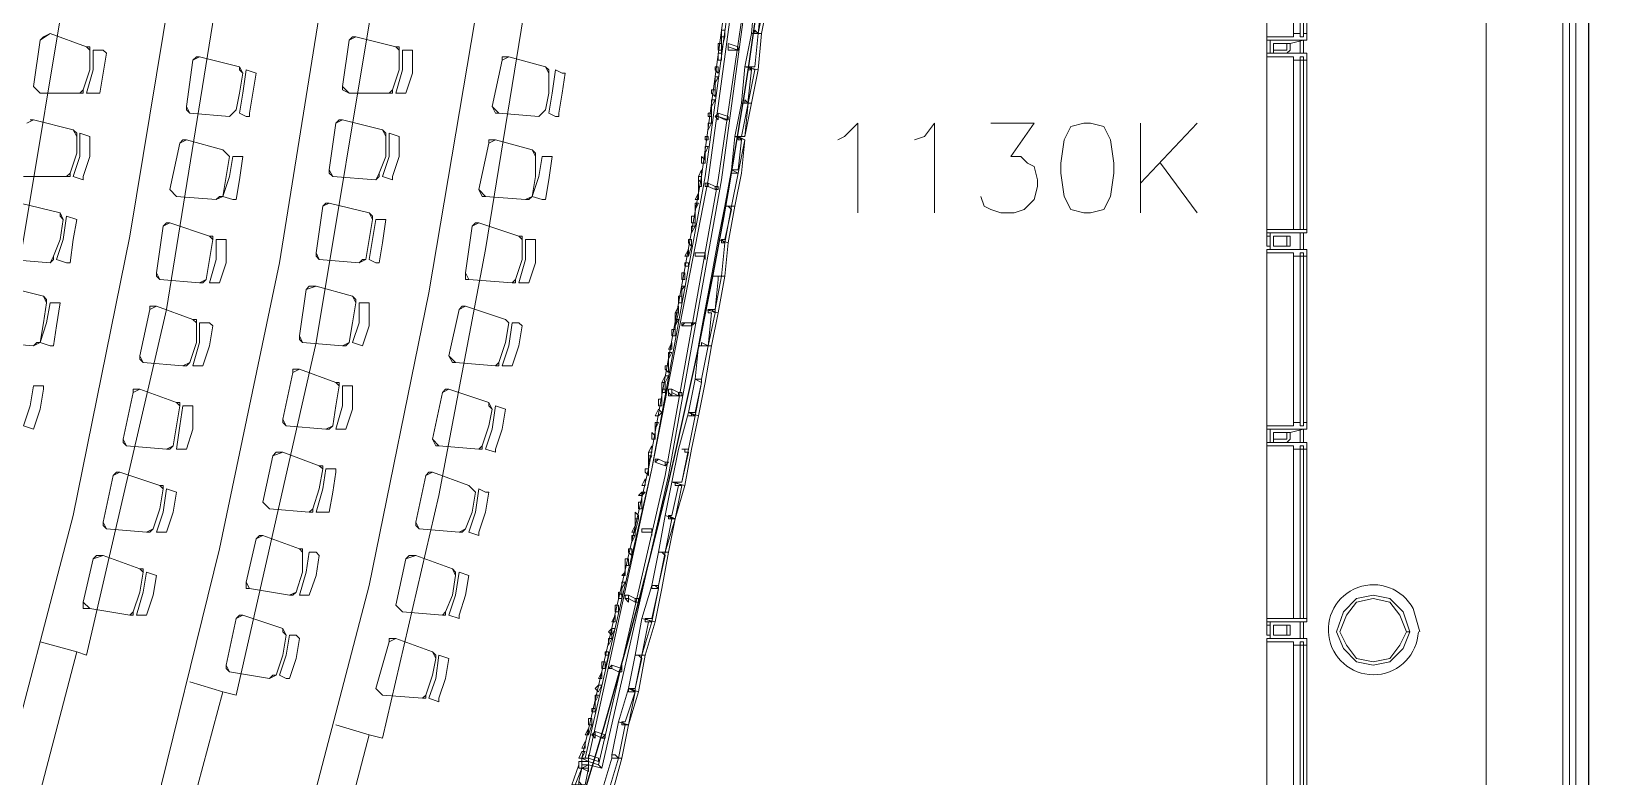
# Model space of a CAD drawing. Header units: metres. Extents: x 3 to 116, y 0 to 119.
# Drawn here: x 88.11 to 100.33, y 56.67 to 62.39 of the extents above; entities that cross this region are included whole.
import ezdxf

# ---------------------------------------------------------------- set-up
doc = ezdxf.new("R2010")
doc.units = ezdxf.units.M
doc.layers.add('Outside', color=7, linetype='Continuous')
doc.layers.add('PDF_Geometry', color=7, linetype='Continuous', transparency=0.8)

msp = doc.modelspace()

# ---------------------------------------------------------------- linework, layer by layer
msp.add_lwpolyline([(77.613, 69.902), (93.986, 69.928, -0.09903), (91.862, 55.013), (75.899, 59.976), (77.613, 69.902)], format="xyb")
at = {"layer": 'Outside'}
msp.add_lwpolyline([(100.096, 5.23), (100.096, 66.704), (97.823, 66.679), (97.823, 88.373), (89.611, 88.424), (89.611, 89.55), (74.594, 89.55), (74.594, 96.457), (76.18, 96.457), (76.18, 96.215), (77.024, 95.408), (78.61, 95.382), (79.48, 96.201), (79.48, 96.508), (81.552, 96.508), (81.552, 98.989), (90.404, 98.913, 0.249522), (91.658, 101.292), (94.011, 101.266), (94.037, 107.022), (92.092, 107.048), (92.092, 118.074), (69.324, 118.074), (69.324, 82.054)], format="xyb", dxfattribs=at)
at = {"layer": 'PDF_Geometry', "lineweight": 5}
for points in [[(89.713, 69.57), (89.636, 67.37), (89.483, 65.17), (89.227, 62.995), (88.869, 60.821), (88.434, 58.672), (87.871, 56.523)], [(90.89, 69.544), (90.813, 67.293), (90.66, 65.067), (90.378, 62.842), (90.02, 60.616), (89.56, 58.416), (89.023, 56.241)], [(88.895, 68.367), (88.741, 65.732), (88.434, 63.097), (87.999, 60.488), (87.411, 57.93), (87.334, 57.955), (87.027, 56.804)], [(89.969, 68.367), (90.046, 68.367), (89.892, 65.656), (89.585, 62.944), (89.15, 60.258), (88.536, 57.597), (88.46, 57.623), (88.178, 57.699)], [(91.223, 68.367), (91.069, 65.553), (90.762, 62.765), (90.302, 60.002), (89.688, 57.29)], [(93.934, 68.086), (93.806, 65.809), (93.576, 63.532), (93.269, 61.281), (92.86, 59.03), (92.348, 56.804)], [(94.062, 68.111), (93.934, 65.809), (93.73, 63.532), (93.397, 61.255), (92.988, 58.979), (92.476, 56.753)], [(99.946, 66.704), (99.997, 66.704), (99.997, 56.292), (99.997, 52.353), (100.33, 52.353), (100.33, 56.292), (99.997, 56.292)], [(99.307, 66.679), (99.307, 52.302)], [(97.644, 62.228), (97.644, 62.33), (97.618, 62.33), (97.618, 62.228), (97.644, 62.228), (97.618, 62.228), (97.618, 63.686), (97.823, 63.686), (97.823, 63.66), (97.874, 63.66), (97.874, 63.686), (97.9, 63.686), (97.9, 63.66), (97.925, 63.66), (97.925, 63.711), (97.618, 63.711), (97.618, 63.686), (97.618, 63.711)], [(97.925, 63.66), (97.925, 62.381), (97.9, 62.381), (97.9, 63.66), (97.874, 63.66), (97.874, 62.381), (97.823, 62.381), (97.823, 63.66)], [(93.627, 63.532), (93.32, 61.255), (92.885, 59.03), (92.399, 56.804), (92.348, 56.804), (92.323, 56.804), (92.348, 56.855), (92.374, 56.855), (92.348, 56.804), (92.399, 56.804), (92.399, 56.778), (92.399, 56.804), (92.348, 56.804), (92.399, 56.778), (92.323, 56.778), (92.323, 56.727), (92.399, 56.727), (92.399, 56.753), (92.348, 56.753), (92.348, 56.778), (92.348, 56.727), (92.399, 56.702), (92.399, 56.727), (92.348, 56.727), (92.399, 56.753), (92.399, 56.778), (92.399, 56.753), (92.348, 56.753), (92.348, 56.804), (92.399, 56.778)], [(92.374, 56.804), (92.885, 59.03), (93.295, 61.281), (93.602, 63.532)], [(93.73, 63.532), (93.423, 61.255), (93.013, 58.979), (92.502, 56.727)], [(91.606, 63.046), (91.555, 62.662), (91.171, 60.386), (90.711, 58.134), (90.123, 55.883)], [(91.964, 62.969), (91.913, 62.611), (91.606, 60.718), (91.248, 58.825), (90.813, 56.958), (90.711, 56.983), (90.404, 55.806)], [(93.781, 62.637), (93.73, 62.381), (93.653, 62.381), (93.679, 62.662), (93.755, 62.662), (93.781, 62.918), (93.73, 62.918), (93.781, 62.918), (93.73, 62.662), (93.704, 62.662), (93.755, 62.662), (93.704, 62.662), (93.755, 62.637), (93.704, 62.381), (93.679, 62.381), (93.679, 62.407), (93.704, 62.381), (93.73, 62.637), (93.704, 62.637), (93.704, 62.662), (93.755, 62.637), (93.73, 62.637), (93.73, 62.662)], [(88.511, 61.921), (88.485, 61.921), (88.511, 61.921), (88.511, 61.946), (88.485, 61.921), (88.178, 61.921), (88.127, 61.972), (88.178, 61.921), (88.127, 61.972), (88.178, 62.33), (88.204, 62.355), (88.255, 62.381), (88.204, 62.355), (88.178, 62.33), (88.255, 62.381), (88.536, 62.279), (88.562, 62.279), (88.562, 62.253), (88.562, 62.279), (88.536, 62.279), (88.562, 62.253), (88.562, 62.1), (88.511, 61.946)], [(90.89, 61.921), (90.864, 61.921), (90.89, 61.921), (90.89, 61.946), (90.864, 61.921), (90.557, 61.921), (90.506, 61.946), (90.506, 61.972), (90.506, 61.946), (90.557, 61.921), (90.506, 61.972), (90.557, 62.33), (90.583, 62.355), (90.609, 62.355), (90.583, 62.355), (90.557, 62.33), (90.609, 62.355), (90.916, 62.279), (90.941, 62.279), (90.941, 62.253), (90.941, 62.279), (90.916, 62.279), (90.941, 62.253), (90.941, 62.1), (90.89, 61.946)], [(93.397, 62.228), (93.423, 62.228), (93.397, 62.228), (93.397, 62.176), (93.423, 62.176), (93.423, 62.355), (93.448, 62.355), (93.423, 62.355), (93.423, 62.407), (93.448, 62.407), (93.448, 62.355), (93.423, 62.253), (93.397, 62.253), (93.397, 62.304), (93.423, 62.304), (93.423, 62.253)], [(93.474, 62.304), (93.474, 62.253), (93.474, 62.304), (93.474, 62.253), (93.551, 62.253), (93.474, 62.279), (93.474, 62.253), (93.474, 62.304), (93.551, 62.279), (93.551, 62.253), (93.551, 62.279), (93.551, 62.253), (93.551, 62.279)], [(93.704, 62.1), (93.73, 62.381), (93.653, 62.381), (93.602, 62.125), (93.627, 62.125), (93.679, 62.1), (93.627, 61.844), (93.602, 61.844), (93.602, 61.869), (93.627, 61.844), (93.627, 61.869), (93.653, 62.1), (93.627, 62.1), (93.627, 62.125), (93.679, 62.1)], [(97.644, 60.718), (97.644, 60.846), (97.644, 60.821), (97.618, 60.821), (97.618, 60.744), (97.644, 60.744), (97.618, 60.744), (97.618, 62.355), (97.618, 62.33), (97.925, 62.33), (97.925, 62.381), (97.9, 62.381), (97.9, 62.355), (97.874, 62.355), (97.874, 62.381), (97.823, 62.381), (97.823, 62.355), (97.618, 62.355), (97.618, 62.202), (97.618, 62.228), (97.925, 62.228), (97.925, 62.176), (97.9, 62.176), (97.9, 62.202), (97.874, 62.202), (97.874, 62.176), (97.823, 62.176), (97.823, 62.202), (97.618, 62.202)], [(97.9, 62.33), (97.9, 62.228), (97.874, 62.228), (97.874, 62.33), (97.9, 62.33), (97.797, 62.304), (97.797, 62.253), (97.772, 62.228), (97.797, 62.253), (97.772, 62.228), (97.669, 62.228), (97.669, 62.253), (97.669, 62.228), (97.669, 62.304), (97.797, 62.304), (97.772, 62.304), (97.772, 62.253), (97.669, 62.253), (97.669, 62.304), (97.772, 62.304)], [(88.588, 62.253), (88.664, 62.253), (88.588, 62.253), (88.588, 62.1), (88.536, 61.921), (88.639, 61.921), (88.664, 62.074), (88.69, 62.228), (88.664, 62.253)], [(89.636, 61.741), (89.688, 61.793), (89.636, 61.741), (89.33, 61.767), (89.304, 61.793), (89.304, 61.818), (89.304, 61.793), (89.33, 61.767), (89.304, 61.818), (89.355, 62.176), (89.381, 62.202), (89.406, 62.202), (89.381, 62.202), (89.355, 62.176), (89.406, 62.202), (89.713, 62.125), (89.713, 62.1), (89.739, 62.074), (89.713, 62.1), (89.713, 62.125), (89.739, 62.074), (89.713, 61.921), (89.688, 61.793)], [(90.967, 62.253), (91.044, 62.253), (90.967, 62.253), (90.967, 62.1), (90.916, 61.921), (90.992, 61.921), (91.044, 62.074), (91.044, 62.253)], [(92.016, 61.741), (92.067, 61.793), (92.016, 61.741), (91.709, 61.767), (91.683, 61.767), (91.658, 61.818), (91.683, 61.767), (91.709, 61.767), (91.658, 61.818), (91.734, 62.176), (91.734, 62.202), (91.785, 62.202), (91.734, 62.202), (91.734, 62.176), (91.785, 62.202), (92.067, 62.125), (92.092, 62.1), (92.092, 62.074), (92.092, 62.1), (92.067, 62.125), (92.092, 62.074), (92.092, 61.921), (92.067, 61.793)], [(89.764, 62.1), (89.841, 62.074), (89.764, 62.1), (89.739, 61.921), (89.713, 61.767), (89.764, 61.741), (89.79, 61.741), (89.79, 61.767), (89.816, 61.921), (89.841, 62.074)], [(92.144, 62.1), (92.195, 62.074), (92.144, 62.1), (92.118, 61.921), (92.092, 61.767), (92.144, 61.741), (92.169, 61.741), (92.169, 61.767), (92.195, 61.921), (92.22, 62.074), (92.195, 62.074)], [(93.653, 61.844), (93.704, 62.1), (93.602, 62.125), (93.576, 61.844)], [(93.679, 62.125), (93.653, 62.125)], [(97.925, 62.176), (97.925, 60.872), (97.9, 60.872), (97.9, 62.176), (97.874, 62.176), (97.874, 60.872), (97.823, 60.872), (97.823, 62.176)], [(93.372, 61.946), (93.346, 61.946), (93.346, 61.921), (93.372, 61.895), (93.372, 62.048), (93.397, 62.048), (93.372, 62.048), (93.372, 61.997), (93.397, 62.048)], [(93.346, 61.69), (93.32, 61.69), (93.32, 61.639), (93.346, 61.69), (93.346, 61.869), (93.372, 61.869), (93.346, 61.818), (93.346, 61.741), (93.32, 61.741), (93.32, 61.767), (93.346, 61.767), (93.346, 61.741)], [(88.076, 61.69), (88.127, 61.716), (88.434, 61.639), (88.46, 61.614), (88.46, 61.588), (88.46, 61.614), (88.434, 61.639), (88.46, 61.588), (88.46, 61.46), (88.409, 61.307)], [(88.102, 61.716), (88.127, 61.716), (88.102, 61.716)], [(90.762, 61.255), (90.788, 61.281), (90.788, 61.307), (90.762, 61.255), (90.43, 61.281), (90.404, 61.307), (90.404, 61.332), (90.404, 61.307), (90.43, 61.281), (90.404, 61.332), (90.455, 61.69), (90.481, 61.716), (90.506, 61.716), (90.481, 61.716), (90.455, 61.69), (90.506, 61.716), (90.813, 61.639), (90.839, 61.614), (90.839, 61.588), (90.839, 61.614), (90.813, 61.639), (90.839, 61.588), (90.839, 61.434), (90.788, 61.307)], [(93.397, 61.767), (93.397, 61.716), (93.372, 61.741), (93.397, 61.741), (93.397, 61.767), (93.372, 61.741), (93.397, 61.741), (93.448, 61.716), (93.474, 61.716), (93.397, 61.741), (93.397, 61.716), (93.397, 61.767), (93.474, 61.741), (93.474, 61.716), (93.448, 61.716), (93.474, 61.716), (93.448, 61.716), (93.474, 61.716), (93.474, 61.741), (93.474, 61.716), (93.474, 61.741)], [(94.318, 61.562), (94.369, 61.588), (94.472, 61.69), (94.472, 61)], [(94.906, 61.562), (94.983, 61.588), (95.06, 61.69), (95.06, 61)], [(95.495, 61.69), (95.827, 61.69), (95.648, 61.434), (95.725, 61.434), (95.776, 61.383), (95.827, 61.358), (95.853, 61.255), (95.853, 61.204), (95.827, 61.102), (95.751, 61.025), (95.674, 61), (95.572, 61), (95.495, 61.025), (95.444, 61.051), (95.418, 61.127)], [(96.109, 61.665), (96.211, 61.69), (96.109, 61.665), (96.058, 61.562), (96.032, 61.383), (96.032, 61.307), (96.058, 61.127), (96.109, 61.025), (96.211, 61), (96.262, 61), (96.365, 61.025), (96.416, 61.127), (96.441, 61.307), (96.441, 61.383), (96.416, 61.562), (96.365, 61.665), (96.262, 61.69), (96.211, 61.69)], [(96.646, 61.69), (96.646, 61)], [(96.646, 61.23), (97.081, 61.69)], [(88.485, 61.614), (88.562, 61.588), (88.485, 61.614), (88.485, 61.434), (88.434, 61.281), (88.511, 61.255), (88.511, 61.281), (88.562, 61.434), (88.562, 61.588)], [(90.864, 61.614), (90.941, 61.588), (90.864, 61.614), (90.864, 61.434), (90.813, 61.281), (90.89, 61.255), (90.89, 61.281), (90.941, 61.434), (90.941, 61.588)], [(93.295, 61.562), (93.32, 61.562), (93.295, 61.562), (93.295, 61.588), (93.32, 61.588), (93.32, 61.562)], [(93.551, 61.588), (93.602, 61.562), (93.551, 61.307), (93.499, 61.332), (93.551, 61.332), (93.576, 61.562), (93.551, 61.562), (93.551, 61.588), (93.576, 61.562)], [(93.576, 61.588), (93.576, 61.588)], [(93.576, 61.588), (93.576, 61.588)], [(89.56, 61.127), (89.534, 61.102), (89.56, 61.127), (89.585, 61.127), (89.534, 61.102), (89.227, 61.127), (89.176, 61.179), (89.227, 61.127), (89.176, 61.179), (89.253, 61.537), (89.278, 61.562), (89.304, 61.562), (89.278, 61.562), (89.253, 61.537), (89.304, 61.562), (89.585, 61.486), (89.636, 61.434), (89.585, 61.486), (89.636, 61.434), (89.585, 61.127)], [(91.913, 61.102), (91.939, 61.102), (91.964, 61.127), (91.913, 61.102), (91.606, 61.127), (91.581, 61.127), (91.555, 61.179), (91.581, 61.127), (91.606, 61.127), (91.555, 61.179), (91.632, 61.537), (91.632, 61.562), (91.683, 61.562), (91.632, 61.562), (91.632, 61.537), (91.683, 61.562), (91.964, 61.486), (91.99, 61.46), (91.99, 61.434), (91.99, 61.46), (91.964, 61.486), (91.99, 61.434), (91.99, 61.281), (91.964, 61.127)], [(93.295, 61.409), (93.269, 61.434), (93.269, 61.383), (93.295, 61.383), (93.295, 61.511), (93.32, 61.511), (93.295, 61.511), (93.295, 61.46), (93.32, 61.511)], [(89.662, 61.434), (89.713, 61.434), (89.662, 61.434), (89.636, 61.281), (89.585, 61.127), (89.662, 61.102), (89.688, 61.102), (89.713, 61.255), (89.739, 61.434), (89.713, 61.434)], [(92.041, 61.434), (92.092, 61.434), (92.041, 61.434), (92.016, 61.281), (91.964, 61.127), (92.041, 61.102), (92.067, 61.102), (92.092, 61.255), (92.118, 61.434), (92.092, 61.434)], [(93.244, 61.153), (93.218, 61.102), (93.244, 61.102), (93.244, 61.281), (93.269, 61.281), (93.244, 61.281), (93.269, 61.332), (93.269, 61.204), (93.244, 61.204), (93.244, 61.255), (93.269, 61.23), (93.269, 61.204)], [(96.8, 61.383), (97.081, 61)], [(88.409, 61.281), (88.383, 61.281), (88.409, 61.281), (88.409, 61.307), (88.383, 61.281), (88.05, 61.281)], [(93.32, 61.23), (93.295, 61.23), (93.32, 61.23), (93.32, 61.204), (93.295, 61.204), (93.32, 61.204), (93.295, 61.204), (93.295, 61.23), (93.295, 61.204), (93.32, 61.204), (93.372, 61.179), (93.32, 61.204), (93.32, 61.23), (93.372, 61.204), (93.397, 61.204), (93.372, 61.204), (93.372, 61.179), (93.397, 61.179), (93.372, 61.179), (93.372, 61.204), (93.397, 61.204), (93.397, 61.179), (93.397, 61.204)], [(93.474, 61.051), (93.499, 61.051), (93.551, 61.307), (93.499, 61.307), (93.551, 61.307), (93.499, 61.051), (93.474, 61.051), (93.499, 61.051)], [(88.281, 60.641), (88.255, 60.616), (88.281, 60.641), (88.281, 60.667), (88.255, 60.616), (87.948, 60.641), (87.897, 60.693), (87.948, 60.641), (87.897, 60.693), (87.974, 61.051), (87.999, 61.076), (88.025, 61.076), (87.999, 61.076), (87.974, 61.051), (88.025, 61.076), (88.332, 61), (88.332, 60.974), (88.357, 60.948), (88.332, 60.974), (88.332, 61), (88.357, 60.948), (88.332, 60.795), (88.281, 60.667)], [(88.383, 60.974), (88.46, 60.948), (88.383, 60.974), (88.357, 60.795), (88.306, 60.641), (88.383, 60.616), (88.409, 60.616), (88.434, 60.795), (88.46, 60.948)], [(90.66, 60.641), (90.634, 60.616), (90.66, 60.641), (90.685, 60.641), (90.634, 60.616), (90.327, 60.641), (90.302, 60.667), (90.302, 60.693), (90.302, 60.667), (90.327, 60.641), (90.302, 60.693), (90.353, 61.051), (90.378, 61.076), (90.404, 61.076), (90.378, 61.076), (90.353, 61.051), (90.404, 61.076), (90.711, 61), (90.737, 60.974), (90.737, 60.948), (90.737, 60.974), (90.711, 61), (90.737, 60.948), (90.685, 60.641)], [(93.218, 61.025), (93.218, 61.076), (93.244, 61.076), (93.218, 61.025), (93.218, 60.897), (93.192, 60.897), (93.192, 60.846), (93.218, 60.897), (93.218, 60.974), (93.192, 60.974), (93.192, 60.923), (93.218, 60.923), (93.218, 60.974)], [(93.525, 61.051), (93.474, 60.769), (93.397, 60.795), (93.448, 61.051)], [(93.499, 61.051), (93.499, 61.051)], [(89.406, 60.462), (89.432, 60.462), (89.457, 60.488), (89.406, 60.462), (89.099, 60.488), (89.074, 60.514), (89.074, 60.539), (89.074, 60.514), (89.099, 60.488), (89.074, 60.539), (89.125, 60.897), (89.15, 60.923), (89.176, 60.923), (89.15, 60.923), (89.125, 60.897), (89.176, 60.923), (89.483, 60.821), (89.509, 60.821), (89.509, 60.795), (89.509, 60.821), (89.483, 60.821), (89.509, 60.795), (89.483, 60.641), (89.457, 60.488)], [(90.762, 60.948), (90.839, 60.948), (90.762, 60.948), (90.737, 60.795), (90.711, 60.641), (90.762, 60.616), (90.788, 60.616), (90.813, 60.769), (90.839, 60.948)], [(91.811, 60.462), (91.837, 60.462), (91.837, 60.488), (91.811, 60.462), (91.478, 60.488), (91.453, 60.488), (91.453, 60.539), (91.453, 60.488), (91.478, 60.488), (91.453, 60.539), (91.504, 60.897), (91.53, 60.923), (91.555, 60.923), (91.53, 60.923), (91.504, 60.897), (91.555, 60.923), (91.862, 60.821), (91.888, 60.821), (91.888, 60.795), (91.888, 60.821), (91.862, 60.821), (91.888, 60.795), (91.888, 60.641), (91.837, 60.488)], [(97.618, 60.846), (97.618, 60.872), (97.618, 60.846), (97.925, 60.846), (97.925, 60.872), (97.618, 60.872)], [(89.534, 60.795), (89.611, 60.795), (89.534, 60.795), (89.534, 60.641), (89.483, 60.462), (89.56, 60.462), (89.611, 60.616), (89.611, 60.795)], [(91.913, 60.795), (91.99, 60.795), (91.913, 60.795), (91.913, 60.641), (91.862, 60.462), (91.939, 60.462), (91.99, 60.616), (91.99, 60.795)], [(93.192, 60.744), (93.167, 60.769), (93.167, 60.795), (93.192, 60.795), (93.192, 60.744), (93.167, 60.667), (93.141, 60.667), (93.167, 60.718), (93.167, 60.667)], [(93.474, 60.769), (93.448, 60.514), (93.346, 60.514), (93.397, 60.795)], [(97.644, 59.234), (97.644, 59.337), (97.618, 59.337), (97.618, 59.234), (97.644, 59.234), (97.618, 59.234), (97.618, 60.693), (97.823, 60.693), (97.823, 60.667), (97.874, 60.667), (97.874, 60.693), (97.9, 60.693), (97.9, 60.667), (97.925, 60.667), (97.925, 60.718), (97.618, 60.718), (97.618, 60.693), (97.618, 60.718)], [(97.797, 60.795), (97.797, 60.744), (97.772, 60.744), (97.797, 60.744), (97.669, 60.744), (97.669, 60.821), (97.669, 60.795), (97.669, 60.821), (97.797, 60.821), (97.797, 60.795), (97.797, 60.821), (97.772, 60.821), (97.772, 60.744), (97.669, 60.744), (97.669, 60.821), (97.772, 60.821), (97.772, 60.795)], [(93.218, 60.693), (93.218, 60.667), (93.218, 60.693), (93.218, 60.667), (93.295, 60.667), (93.218, 60.667), (93.218, 60.693), (93.295, 60.693), (93.295, 60.641), (93.295, 60.667), (93.295, 60.641), (93.295, 60.693), (93.295, 60.641), (93.295, 60.693)], [(97.925, 60.667), (97.925, 59.388), (97.9, 59.388), (97.9, 60.667), (97.874, 60.667), (97.874, 59.388), (97.823, 59.388), (97.823, 60.667)], [(93.116, 60.488), (93.141, 60.488), (93.116, 60.488), (93.116, 60.539), (93.141, 60.539), (93.141, 60.488)], [(93.397, 60.232), (93.448, 60.514), (93.346, 60.514), (93.295, 60.258)], [(88.153, 60.002), (88.127, 59.976), (88.153, 60.002), (88.178, 60.002), (88.127, 59.976), (87.82, 60.002), (87.769, 60.053), (87.82, 60.002), (87.769, 60.053), (87.846, 60.411), (87.871, 60.437), (87.897, 60.437), (87.871, 60.437), (87.846, 60.411), (87.897, 60.437), (88.204, 60.36), (88.229, 60.334), (88.229, 60.309), (88.229, 60.334), (88.204, 60.36), (88.229, 60.309), (88.204, 60.155), (88.178, 60.002)], [(90.506, 59.976), (90.532, 59.976), (90.557, 60.002), (90.506, 59.976), (90.199, 60.002), (90.174, 60.027), (90.174, 60.053), (90.174, 60.027), (90.199, 60.002), (90.174, 60.053), (90.225, 60.411), (90.25, 60.437), (90.302, 60.437), (90.25, 60.437), (90.225, 60.411), (90.302, 60.437), (90.583, 60.36), (90.609, 60.334), (90.609, 60.309), (90.609, 60.334), (90.583, 60.36), (90.609, 60.309), (90.583, 60.155), (90.557, 60.002)], [(93.116, 60.36), (93.09, 60.36), (93.09, 60.309), (93.116, 60.309), (93.116, 60.437), (93.141, 60.437), (93.116, 60.437), (93.116, 60.411), (93.141, 60.437)], [(88.255, 60.309), (88.332, 60.309), (88.255, 60.309), (88.229, 60.155), (88.178, 60.002), (88.255, 59.976), (88.281, 59.976), (88.306, 60.13), (88.332, 60.309)], [(89.304, 59.823), (89.278, 59.823), (89.304, 59.823), (89.33, 59.848), (89.278, 59.823), (88.971, 59.848), (88.946, 59.874), (88.946, 59.9), (88.946, 59.874), (88.971, 59.848), (88.946, 59.9), (89.023, 60.258), (89.023, 60.283), (89.074, 60.283), (89.023, 60.283), (89.023, 60.258), (89.074, 60.283), (89.355, 60.181), (89.381, 60.181), (89.381, 60.155), (89.381, 60.181), (89.355, 60.181), (89.381, 60.155), (89.381, 60.002), (89.33, 59.848)], [(90.634, 60.309), (90.711, 60.309), (90.634, 60.309), (90.634, 60.155), (90.583, 60.002), (90.66, 59.976), (90.711, 60.13), (90.711, 60.309)], [(91.683, 59.823), (91.709, 59.823), (91.709, 59.848), (91.683, 59.823), (91.376, 59.848), (91.351, 59.848), (91.325, 59.9), (91.351, 59.848), (91.376, 59.848), (91.325, 59.9), (91.402, 60.258), (91.427, 60.283), (91.453, 60.283), (91.427, 60.283), (91.402, 60.258), (91.453, 60.283), (91.76, 60.181), (91.785, 60.155), (91.76, 60.181), (91.785, 60.155), (91.76, 60.002), (91.709, 59.848)], [(93.039, 60.104), (93.065, 60.104), (93.039, 60.104), (93.039, 60.053), (93.065, 60.053), (93.065, 60.232), (93.09, 60.232), (93.065, 60.232), (93.09, 60.283), (93.09, 60.232), (93.065, 60.13), (93.065, 60.181), (93.09, 60.181), (93.065, 60.13)], [(93.346, 59.976), (93.397, 60.232), (93.295, 60.258), (93.244, 59.976)], [(93.372, 60.258), (93.372, 60.232), (93.346, 60.258), (93.32, 60.258), (93.372, 60.232)], [(89.406, 60.155), (89.483, 60.155), (89.406, 60.155), (89.406, 60.002), (89.355, 59.823), (89.432, 59.823), (89.483, 59.976), (89.509, 60.13), (89.483, 60.155)], [(91.811, 60.155), (91.862, 60.155), (91.811, 60.155), (91.785, 59.976), (91.734, 59.823), (91.811, 59.823), (91.862, 59.976), (91.888, 60.13), (91.862, 60.155)], [(93.141, 60.155), (93.116, 60.155), (93.141, 60.155), (93.116, 60.13), (93.141, 60.13), (93.116, 60.13), (93.116, 60.155), (93.116, 60.13), (93.192, 60.13), (93.116, 60.13), (93.141, 60.13), (93.116, 60.13), (93.141, 60.155), (93.218, 60.155), (93.192, 60.155), (93.192, 60.13), (93.192, 60.155), (93.192, 60.13), (93.218, 60.155), (93.192, 60.13)], [(93.013, 59.951), (93.039, 59.951), (93.013, 59.951), (93.039, 60.002), (93.039, 59.951)], [(93.013, 59.823), (92.988, 59.823), (92.988, 59.797), (93.013, 59.772), (93.013, 59.925), (93.039, 59.925), (93.013, 59.925), (93.013, 59.874), (93.039, 59.925)], [(93.269, 59.976), (93.32, 59.976), (93.269, 59.72), (93.218, 59.72), (93.269, 59.72), (93.32, 59.976), (93.269, 59.976), (93.32, 59.976)], [(93.32, 59.976), (93.32, 59.976)], [(90.404, 59.337), (90.378, 59.337), (90.404, 59.337), (90.43, 59.362), (90.378, 59.337), (90.071, 59.362), (90.046, 59.388), (90.046, 59.413), (90.046, 59.388), (90.071, 59.362), (90.046, 59.413), (90.123, 59.772), (90.123, 59.797), (90.174, 59.797), (90.123, 59.797), (90.123, 59.772), (90.174, 59.797), (90.455, 59.695), (90.481, 59.695), (90.481, 59.669), (90.481, 59.695), (90.455, 59.695), (90.481, 59.669), (90.455, 59.516), (90.43, 59.362)], [(92.962, 59.567), (92.937, 59.567), (92.937, 59.516), (92.962, 59.516), (92.962, 59.695), (92.988, 59.695), (92.962, 59.695), (92.988, 59.746), (93.013, 59.746), (92.988, 59.695), (92.988, 59.618), (92.962, 59.618), (92.962, 59.644), (92.988, 59.644), (92.988, 59.618)], [(88.127, 59.669), (88.204, 59.669), (88.127, 59.669), (88.102, 59.516), (88.05, 59.362), (88.127, 59.337), (88.178, 59.49), (88.204, 59.644), (88.204, 59.669)], [(89.15, 59.183), (89.176, 59.183), (89.202, 59.209), (89.15, 59.183), (88.843, 59.209), (88.818, 59.234), (88.818, 59.26), (88.818, 59.234), (88.843, 59.209), (88.818, 59.26), (88.895, 59.618), (88.895, 59.644), (88.946, 59.644), (88.895, 59.644), (88.895, 59.618), (88.946, 59.644), (89.227, 59.541), (89.253, 59.541), (89.253, 59.516), (89.253, 59.541), (89.227, 59.541), (89.253, 59.516), (89.227, 59.362), (89.202, 59.209)], [(90.506, 59.669), (90.583, 59.669), (90.506, 59.669), (90.506, 59.516), (90.455, 59.337), (90.532, 59.337), (90.583, 59.49), (90.583, 59.669)], [(91.581, 59.183), (91.555, 59.183), (91.581, 59.183), (91.581, 59.209), (91.555, 59.183), (91.248, 59.209), (91.223, 59.209), (91.197, 59.26), (91.223, 59.209), (91.248, 59.209), (91.197, 59.26), (91.274, 59.618), (91.299, 59.644), (91.325, 59.644), (91.299, 59.644), (91.274, 59.618), (91.325, 59.644), (91.632, 59.541), (91.632, 59.516), (91.658, 59.49), (91.632, 59.516), (91.632, 59.541), (91.658, 59.49), (91.632, 59.362), (91.581, 59.209)], [(93.039, 59.644), (93.013, 59.644), (93.039, 59.644), (93.039, 59.593), (93.013, 59.618), (93.013, 59.593), (93.039, 59.593), (93.013, 59.618), (93.013, 59.644), (93.013, 59.593), (93.09, 59.593), (93.039, 59.618), (93.039, 59.593), (93.039, 59.644), (93.09, 59.618), (93.116, 59.618), (93.09, 59.618), (93.09, 59.593), (93.116, 59.593), (93.09, 59.593), (93.09, 59.618), (93.116, 59.618), (93.116, 59.593), (93.116, 59.618)], [(93.167, 59.465), (93.192, 59.465), (93.192, 59.439), (93.218, 59.439), (93.269, 59.695), (93.269, 59.72), (93.218, 59.72), (93.269, 59.695), (93.218, 59.465), (93.167, 59.465), (93.218, 59.439), (93.167, 59.439), (93.218, 59.439), (93.167, 59.183), (93.116, 59.183), (93.167, 59.183), (93.218, 59.439), (93.167, 59.439)], [(89.278, 59.516), (89.355, 59.516), (89.278, 59.516), (89.253, 59.362), (89.227, 59.183), (89.304, 59.183), (89.355, 59.337), (89.355, 59.516)], [(91.683, 59.516), (91.76, 59.49), (91.683, 59.516), (91.658, 59.337), (91.606, 59.183), (91.683, 59.158), (91.683, 59.183), (91.734, 59.337), (91.76, 59.49)], [(92.911, 59.439), (92.937, 59.439), (92.911, 59.439), (92.937, 59.49), (92.962, 59.465), (92.937, 59.439)], [(92.911, 59.286), (92.885, 59.311), (92.885, 59.26), (92.911, 59.26), (92.911, 59.388), (92.937, 59.388), (92.911, 59.388), (92.911, 59.337), (92.937, 59.388)], [(93.218, 59.439), (93.218, 59.439)], [(93.218, 59.439), (93.218, 59.439)], [(97.644, 57.725), (97.644, 57.853), (97.644, 57.827), (97.618, 57.827), (97.618, 57.751), (97.644, 57.751), (97.618, 57.751), (97.618, 59.362), (97.618, 59.337), (97.925, 59.337), (97.925, 59.388), (97.9, 59.388), (97.9, 59.362), (97.874, 59.362), (97.874, 59.388), (97.823, 59.388), (97.823, 59.362), (97.618, 59.362), (97.618, 59.209), (97.618, 59.234), (97.925, 59.234), (97.925, 59.183), (97.9, 59.183), (97.9, 59.209), (97.874, 59.209), (97.874, 59.183), (97.823, 59.183), (97.823, 59.209), (97.618, 59.209)], [(97.9, 59.337), (97.9, 59.234), (97.874, 59.234), (97.874, 59.337), (97.9, 59.337), (97.797, 59.311), (97.797, 59.26), (97.772, 59.234), (97.797, 59.26), (97.772, 59.234), (97.669, 59.234), (97.669, 59.26), (97.669, 59.234), (97.669, 59.311), (97.797, 59.311), (97.772, 59.311), (97.772, 59.26), (97.669, 59.26), (97.669, 59.311), (97.772, 59.311)], [(90.276, 58.697), (90.25, 58.697), (90.276, 58.697), (90.276, 58.723), (90.25, 58.697), (89.943, 58.723), (89.892, 58.774), (89.943, 58.723), (89.892, 58.774), (89.969, 59.132), (89.995, 59.158), (90.046, 59.158), (89.995, 59.158), (89.969, 59.132), (90.046, 59.158), (90.327, 59.055), (90.353, 59.055), (90.353, 59.03), (90.353, 59.055), (90.327, 59.055), (90.353, 59.03), (90.327, 58.876), (90.276, 58.723)], [(92.86, 59.03), (92.834, 59.03), (92.834, 59.004), (92.86, 58.979), (92.86, 59.158), (92.885, 59.158), (92.86, 59.158), (92.885, 59.209), (92.885, 59.158), (92.86, 59.081), (92.86, 59.132), (92.885, 59.132), (92.86, 59.081)], [(93.141, 58.902), (93.065, 58.646), (92.988, 58.672), (93.039, 58.927), (93.116, 58.927), (93.167, 59.183), (93.116, 59.183), (93.141, 59.183), (93.141, 59.158), (93.167, 59.158), (93.116, 58.927), (93.065, 58.927), (93.116, 58.927), (93.065, 58.927), (93.116, 58.902), (93.065, 58.646), (93.013, 58.672), (93.039, 58.672), (93.09, 58.902), (93.065, 58.902), (93.065, 58.927), (93.116, 58.902), (93.09, 58.902)], [(97.925, 59.183), (97.925, 57.879), (97.9, 57.879), (97.9, 59.183), (97.874, 59.183), (97.874, 57.879), (97.823, 57.879), (97.823, 59.183)], [(88.997, 58.544), (89.023, 58.544), (89.048, 58.569), (88.997, 58.544), (88.69, 58.569), (88.664, 58.595), (88.664, 58.62), (88.664, 58.595), (88.69, 58.569), (88.664, 58.62), (88.741, 58.979), (88.767, 59.004), (88.792, 59.004), (88.767, 59.004), (88.741, 58.979), (88.792, 59.004), (89.099, 58.902), (89.125, 58.902), (89.125, 58.876), (89.125, 58.902), (89.099, 58.902), (89.125, 58.876), (89.099, 58.723), (89.048, 58.569)], [(90.378, 59.03), (90.455, 59.03), (90.378, 59.03), (90.353, 58.876), (90.302, 58.697), (90.404, 58.697), (90.43, 58.851), (90.455, 59.004), (90.455, 59.03)], [(91.427, 58.544), (91.402, 58.544), (91.427, 58.544), (91.453, 58.569), (91.402, 58.544), (91.095, 58.569), (91.069, 58.595), (91.069, 58.62), (91.069, 58.595), (91.095, 58.569), (91.069, 58.62), (91.146, 58.979), (91.171, 59.004), (91.197, 59.004), (91.171, 59.004), (91.146, 58.979), (91.197, 59.004), (91.478, 58.902), (91.53, 58.851), (91.478, 58.902), (91.53, 58.851), (91.504, 58.697), (91.453, 58.569)], [(92.937, 59.106), (92.911, 59.106), (92.937, 59.106), (92.911, 59.081), (92.911, 59.106), (92.911, 59.081), (92.988, 59.055), (92.911, 59.081), (92.937, 59.106), (92.988, 59.081), (93.013, 59.081), (92.988, 59.081), (92.988, 59.055), (92.988, 59.081), (92.988, 59.055), (93.013, 59.081), (92.988, 59.055)], [(89.15, 58.876), (89.227, 58.851), (89.15, 58.876), (89.125, 58.697), (89.074, 58.544), (89.15, 58.544), (89.202, 58.697), (89.227, 58.851)], [(91.555, 58.876), (91.606, 58.851), (91.555, 58.876), (91.53, 58.697), (91.478, 58.544), (91.555, 58.518), (91.555, 58.544), (91.606, 58.697), (91.632, 58.851), (91.606, 58.851)], [(92.809, 58.774), (92.783, 58.774), (92.783, 58.723), (92.809, 58.723), (92.809, 58.851), (92.834, 58.851), (92.809, 58.851), (92.783, 58.825), (92.809, 58.825), (92.834, 58.851)], [(92.732, 58.518), (92.758, 58.518), (92.732, 58.518), (92.732, 58.467), (92.758, 58.518), (92.758, 58.646), (92.783, 58.646), (92.758, 58.646), (92.758, 58.697), (92.783, 58.672), (92.783, 58.646), (92.758, 58.544), (92.732, 58.544), (92.758, 58.595), (92.758, 58.544)], [(93.013, 58.39), (93.065, 58.646), (92.988, 58.672), (92.937, 58.39), (92.988, 58.39), (92.937, 58.134), (92.911, 58.134), (92.937, 58.134), (92.988, 58.365), (92.962, 58.39), (92.988, 58.39)], [(90.123, 58.058), (90.097, 58.058), (90.123, 58.058), (90.148, 58.083), (90.097, 58.058), (89.79, 58.109), (89.764, 58.109), (89.764, 58.16), (89.764, 58.109), (89.79, 58.109), (89.764, 58.16), (89.841, 58.493), (89.867, 58.518), (89.892, 58.518), (89.867, 58.518), (89.841, 58.493), (89.892, 58.518), (90.174, 58.416), (90.199, 58.416), (90.199, 58.39), (90.199, 58.416), (90.174, 58.416), (90.199, 58.39), (90.199, 58.237), (90.148, 58.083)], [(92.809, 58.569), (92.809, 58.544), (92.809, 58.569), (92.809, 58.544), (92.885, 58.544), (92.809, 58.544), (92.809, 58.569), (92.885, 58.569), (92.885, 58.518), (92.885, 58.569), (92.885, 58.518), (92.885, 58.569)], [(88.869, 57.904), (88.895, 57.904), (88.895, 57.93), (88.869, 57.904), (88.562, 57.955), (88.511, 57.955), (88.511, 58.006), (88.511, 57.955), (88.562, 57.955), (88.511, 58.006), (88.588, 58.339), (88.613, 58.365), (88.664, 58.365), (88.613, 58.365), (88.588, 58.339), (88.664, 58.365), (88.946, 58.262), (88.971, 58.262), (88.971, 58.237), (88.971, 58.262), (88.946, 58.262), (88.971, 58.237), (88.946, 58.083), (88.895, 57.93)], [(90.25, 58.39), (90.302, 58.39), (90.25, 58.39), (90.225, 58.237), (90.174, 58.058), (90.25, 58.058), (90.302, 58.211), (90.327, 58.365), (90.302, 58.39)], [(91.274, 57.904), (91.299, 57.904), (91.299, 57.93), (91.274, 57.904), (90.967, 57.93), (90.916, 57.981), (90.967, 57.93), (90.916, 57.981), (90.992, 58.339), (91.018, 58.365), (91.069, 58.365), (91.018, 58.365), (90.992, 58.339), (91.069, 58.365), (91.351, 58.262), (91.376, 58.237), (91.376, 58.211), (91.376, 58.237), (91.351, 58.262), (91.376, 58.211), (91.351, 58.058), (91.299, 57.93)], [(92.681, 58.237), (92.655, 58.211), (92.681, 58.211), (92.681, 58.339), (92.706, 58.339), (92.681, 58.339), (92.681, 58.288), (92.706, 58.288), (92.706, 58.339)], [(92.988, 58.39), (92.988, 58.39)], [(88.997, 58.237), (89.074, 58.211), (88.997, 58.237), (88.971, 58.083), (88.92, 57.904), (88.997, 57.904), (89.048, 58.058), (89.074, 58.211)], [(91.402, 58.237), (91.478, 58.211), (91.402, 58.237), (91.376, 58.058), (91.325, 57.904), (91.402, 57.879), (91.402, 57.904), (91.453, 58.058), (91.478, 58.211)], [(92.655, 58.109), (92.655, 58.16), (92.681, 58.16), (92.655, 58.109), (92.655, 58.032), (92.63, 58.032), (92.63, 58.083), (92.655, 58.058), (92.655, 58.032)], [(92.706, 58.058), (92.681, 58.058), (92.706, 58.058), (92.706, 58.032), (92.681, 58.032), (92.706, 58.006), (92.681, 58.032), (92.681, 58.058), (92.681, 58.032), (92.706, 58.032), (92.758, 58.006), (92.706, 58.032), (92.706, 58.006), (92.706, 58.058), (92.758, 58.032), (92.783, 58.032), (92.758, 58.032), (92.758, 58.006), (92.783, 58.006), (92.758, 58.006), (92.758, 58.032), (92.783, 58.032), (92.783, 58.006), (92.783, 58.032)], [(92.937, 58.109), (92.911, 58.134), (92.937, 58.109), (92.937, 58.134)], [(98.718, 57.776), (98.667, 57.648), (98.565, 57.546), (98.437, 57.52), (98.309, 57.546), (98.207, 57.648), (98.155, 57.776), (98.207, 57.93), (98.309, 58.032), (98.437, 58.058), (98.565, 58.032), (98.667, 57.93), (98.718, 57.776), (98.693, 57.776), (98.642, 57.674), (98.565, 57.572), (98.437, 57.546), (98.309, 57.572), (98.232, 57.674), (98.181, 57.776), (98.232, 57.904), (98.309, 58.006), (98.437, 58.032), (98.565, 58.006), (98.642, 57.904), (98.693, 57.776)], [(89.969, 57.444), (89.943, 57.418), (89.969, 57.444), (89.995, 57.444), (89.943, 57.418), (89.636, 57.469), (89.611, 57.495), (89.611, 57.52), (89.611, 57.495), (89.636, 57.469), (89.611, 57.52), (89.688, 57.879), (89.713, 57.904), (89.739, 57.904), (89.713, 57.904), (89.688, 57.879), (89.739, 57.904), (90.046, 57.802), (90.046, 57.776), (90.071, 57.751), (90.046, 57.776), (90.046, 57.802), (90.071, 57.751), (90.046, 57.597), (89.995, 57.444)], [(92.578, 57.853), (92.604, 57.853), (92.578, 57.853), (92.604, 57.904), (92.604, 57.853)], [(92.578, 57.725), (92.553, 57.725), (92.553, 57.674), (92.578, 57.725), (92.578, 57.802), (92.604, 57.802), (92.578, 57.802), (92.553, 57.776), (92.578, 57.751), (92.604, 57.802)], [(92.834, 57.597), (92.911, 57.853), (92.809, 57.879), (92.758, 57.597)], [(97.618, 57.853), (97.618, 57.879), (97.618, 57.853), (97.925, 57.853), (97.925, 57.879), (97.618, 57.879)], [(97.797, 57.802), (97.797, 57.751), (97.772, 57.751), (97.797, 57.751), (97.669, 57.751), (97.669, 57.827), (97.669, 57.802), (97.669, 57.827), (97.797, 57.827), (97.797, 57.802), (97.797, 57.827), (97.772, 57.827), (97.772, 57.751), (97.669, 57.751), (97.669, 57.827), (97.772, 57.827), (97.772, 57.802)], [(90.097, 57.751), (90.148, 57.751), (90.097, 57.751), (90.071, 57.597), (90.02, 57.444), (90.071, 57.418), (90.097, 57.418), (90.148, 57.572), (90.174, 57.725), (90.148, 57.751)], [(91.146, 57.265), (91.12, 57.265), (91.146, 57.265), (91.146, 57.29), (91.12, 57.265), (90.813, 57.29), (90.762, 57.341), (90.813, 57.29), (90.762, 57.341), (90.864, 57.699), (90.864, 57.725), (90.916, 57.725), (90.864, 57.725), (90.864, 57.699), (90.916, 57.725), (91.197, 57.623), (91.223, 57.597), (91.223, 57.572), (91.223, 57.597), (91.197, 57.623), (91.223, 57.572), (91.197, 57.444), (91.146, 57.29)], [(97.644, 56.241), (97.644, 56.344), (97.618, 56.344), (97.618, 56.241), (97.644, 56.241), (97.618, 56.241), (97.618, 57.699), (97.823, 57.699), (97.823, 57.674), (97.874, 57.674), (97.874, 57.699), (97.9, 57.699), (97.9, 57.674), (97.925, 57.674), (97.925, 57.725), (97.618, 57.725), (97.618, 57.699), (97.618, 57.725)], [(97.925, 57.674), (97.925, 56.395), (97.9, 56.395), (97.9, 57.674), (97.874, 57.674), (97.874, 56.395), (97.823, 56.395), (97.823, 57.674)], [(88.153, 56.446), (88.46, 57.623)], [(91.248, 57.597), (91.325, 57.572), (91.248, 57.597), (91.223, 57.418), (91.171, 57.265), (91.248, 57.239), (91.248, 57.265), (91.299, 57.418), (91.325, 57.572)], [(92.527, 57.597), (92.553, 57.597), (92.527, 57.597), (92.527, 57.623), (92.553, 57.623), (92.553, 57.597), (92.527, 57.495), (92.502, 57.495), (92.502, 57.546), (92.527, 57.546), (92.527, 57.495)], [(92.783, 57.316), (92.834, 57.597), (92.758, 57.597), (92.706, 57.341), (92.783, 57.316), (92.706, 57.06), (92.63, 57.085), (92.706, 57.341), (92.758, 57.341), (92.809, 57.597), (92.783, 57.597), (92.809, 57.572), (92.758, 57.341), (92.706, 57.341), (92.732, 57.341), (92.706, 57.341), (92.758, 57.341), (92.706, 57.341), (92.732, 57.341), (92.758, 57.316), (92.706, 57.06), (92.681, 57.06), (92.655, 57.085), (92.681, 57.085), (92.758, 57.316), (92.706, 57.316), (92.706, 57.341), (92.758, 57.316), (92.758, 57.341)], [(92.502, 57.469), (92.502, 57.444), (92.502, 57.469), (92.476, 57.418), (92.502, 57.418), (92.502, 57.444)], [(92.578, 57.52), (92.578, 57.495), (92.553, 57.495), (92.578, 57.495), (92.553, 57.495), (92.578, 57.52), (92.553, 57.495), (92.578, 57.495), (92.63, 57.469), (92.578, 57.495), (92.578, 57.52), (92.655, 57.495), (92.655, 57.52), (92.655, 57.469), (92.63, 57.469), (92.655, 57.469), (92.63, 57.469), (92.655, 57.495), (92.655, 57.52), (92.655, 57.469), (92.655, 57.495)], [(89.33, 57.392), (89.585, 57.316), (89.688, 57.29), (89.585, 57.316), (89.278, 56.165)], [(92.451, 57.188), (92.425, 57.188), (92.425, 57.162), (92.451, 57.162), (92.451, 57.29), (92.476, 57.29), (92.451, 57.29), (92.451, 57.239), (92.476, 57.29)], [(90.455, 57.06), (90.711, 56.983)], [(92.399, 57.06), (92.425, 57.06), (92.399, 57.06), (92.399, 57.111), (92.425, 57.111), (92.425, 57.06), (92.399, 56.983), (92.374, 56.983), (92.399, 57.034), (92.399, 56.983)], [(92.655, 56.804), (92.578, 56.523), (92.502, 56.548), (92.578, 56.804), (92.655, 56.804), (92.706, 57.06), (92.63, 57.085), (92.578, 56.83)], [(92.451, 57.009), (92.451, 56.983), (92.425, 56.983), (92.451, 56.958), (92.425, 56.983), (92.451, 57.009), (92.425, 56.983), (92.451, 56.983), (92.502, 56.958), (92.451, 56.983), (92.451, 56.958), (92.451, 57.009), (92.527, 56.983), (92.527, 56.958), (92.502, 56.958), (92.527, 56.958), (92.502, 56.958), (92.527, 56.983), (92.527, 56.958), (92.527, 56.983)], [(92.399, 56.83), (92.399, 56.804), (92.399, 56.83), (92.399, 56.804), (92.476, 56.778), (92.399, 56.804), (92.399, 56.83), (92.476, 56.804), (92.476, 56.778), (92.476, 56.804), (92.476, 56.778), (92.476, 56.804)], [(92.476, 56.778), (92.399, 56.804), (92.399, 56.778), (92.476, 56.753), (92.502, 56.727), (92.399, 56.753)], [(92.578, 56.804), (92.63, 56.804), (92.553, 56.548), (92.527, 56.548), (92.553, 56.548), (92.63, 56.804), (92.578, 56.804), (92.63, 56.804)], [(92.63, 56.804), (92.63, 56.804)], [(92.348, 56.727), (92.297, 56.599), (92.348, 56.599), (92.323, 56.599), (92.323, 56.625), (92.348, 56.727), (92.323, 56.625), (92.348, 56.599), (92.297, 56.599), (92.246, 56.344), (92.271, 56.344), (92.246, 56.344), (92.297, 56.599), (92.323, 56.599), (92.348, 56.574), (92.348, 56.599), (92.297, 56.599), (92.323, 56.599), (92.297, 56.599)], [(92.323, 56.753), (92.271, 56.599), (92.374, 56.599), (92.399, 56.727)]]:
    msp.add_lwpolyline(points, dxfattribs=at)
for points in [[(99.946, 52.455), (99.895, 52.455), (99.895, 67.011), (99.946, 67.011)], [(93.679, 62.125), (93.653, 62.125), (93.653, 62.1), (93.627, 62.125), (93.679, 62.125), (93.704, 62.381), (93.679, 62.381), (93.704, 62.381), (93.679, 62.125), (93.627, 62.125)], [(93.704, 62.381), (93.679, 62.381)], [(93.397, 62.074), (93.372, 62.1), (93.372, 62.125), (93.397, 62.125)], [(93.602, 61.588), (93.653, 61.844), (93.576, 61.844), (93.525, 61.588), (93.602, 61.588), (93.627, 61.844), (93.602, 61.844), (93.627, 61.844), (93.576, 61.588), (93.551, 61.588)], [(93.627, 61.844), (93.602, 61.844)], [(93.499, 61.332), (93.525, 61.588), (93.602, 61.562), (93.576, 61.307), (93.525, 61.051), (93.448, 61.051)], [(93.551, 61.307), (93.499, 61.307)], [(93.499, 61.051), (93.474, 61.051), (93.499, 61.051), (93.448, 60.769), (93.423, 60.795), (93.448, 60.795), (93.499, 61.025), (93.474, 61.051)], [(97.874, 60.718), (97.874, 60.846), (97.9, 60.846), (97.9, 60.718)], [(93.397, 60.514), (93.423, 60.514), (93.372, 60.514), (93.423, 60.514), (93.448, 60.769), (93.423, 60.769), (93.448, 60.769), (93.423, 60.514), (93.372, 60.514), (93.423, 60.514), (93.372, 60.258), (93.32, 60.258), (93.372, 60.258), (93.397, 60.488), (93.397, 60.514), (93.372, 60.514), (93.423, 60.514)], [(93.448, 60.769), (93.423, 60.769), (93.423, 60.795)], [(93.167, 60.59), (93.167, 60.616), (93.141, 60.616), (93.141, 60.59)], [(93.32, 59.976), (93.269, 59.976), (93.32, 59.976), (93.372, 60.232), (93.32, 60.258), (93.32, 60.232), (93.32, 60.258), (93.32, 60.232), (93.346, 60.232), (93.32, 59.976), (93.269, 60.002), (93.269, 59.976)], [(93.269, 59.72), (93.218, 59.72), (93.167, 59.465), (93.244, 59.439), (93.295, 59.695), (93.346, 59.976), (93.244, 59.976), (93.218, 59.72)], [(93.09, 59.183), (93.167, 59.465), (93.244, 59.439), (93.192, 59.183), (93.141, 58.902), (93.039, 58.927)], [(93.167, 59.183), (93.116, 59.183)], [(92.834, 58.902), (92.809, 58.902), (92.834, 58.953)], [(92.988, 58.39), (92.962, 58.39), (92.988, 58.39), (93.065, 58.646), (93.013, 58.646), (93.039, 58.646), (92.988, 58.39), (92.962, 58.39)], [(93.039, 58.646), (93.013, 58.672), (93.013, 58.646)], [(92.732, 58.365), (92.706, 58.39), (92.706, 58.416), (92.732, 58.416)], [(92.885, 58.134), (92.809, 57.879), (92.911, 57.853), (92.962, 58.109), (93.013, 58.39), (92.937, 58.39)], [(92.86, 57.853), (92.885, 57.853), (92.834, 57.879), (92.885, 57.879), (92.937, 58.109), (92.885, 58.109), (92.885, 58.134), (92.911, 58.134), (92.937, 58.109), (92.885, 57.853), (92.834, 57.879), (92.834, 57.853), (92.885, 57.853), (92.809, 57.597), (92.783, 57.597), (92.809, 57.597), (92.86, 57.853), (92.834, 57.853), (92.885, 57.853)], [(92.63, 57.93), (92.63, 57.981), (92.604, 57.981), (92.604, 57.93)], [(97.874, 57.725), (97.874, 57.853), (97.9, 57.853), (97.9, 57.725)], [(92.809, 57.597), (92.783, 57.597)], [(92.476, 57.316), (92.451, 57.341), (92.476, 57.367), (92.502, 57.367)], [(92.63, 56.804), (92.578, 56.804), (92.63, 56.804), (92.681, 57.06), (92.655, 57.06), (92.681, 57.06), (92.63, 56.804), (92.604, 56.83), (92.578, 56.83), (92.578, 56.804), (92.604, 56.804), (92.578, 56.804)], [(92.681, 57.06), (92.655, 57.06), (92.655, 57.085)], [(92.374, 56.932), (92.348, 56.881), (92.374, 56.881)]]:
    msp.add_lwpolyline(points, close=True, dxfattribs=at)
msp.add_lwpolyline([(98.784, 57.777, -7.463221), (98.744, 57.955), (98.795, 57.776)], format="xyb", dxfattribs=at)

doc.saveas('drawing.dxf')
